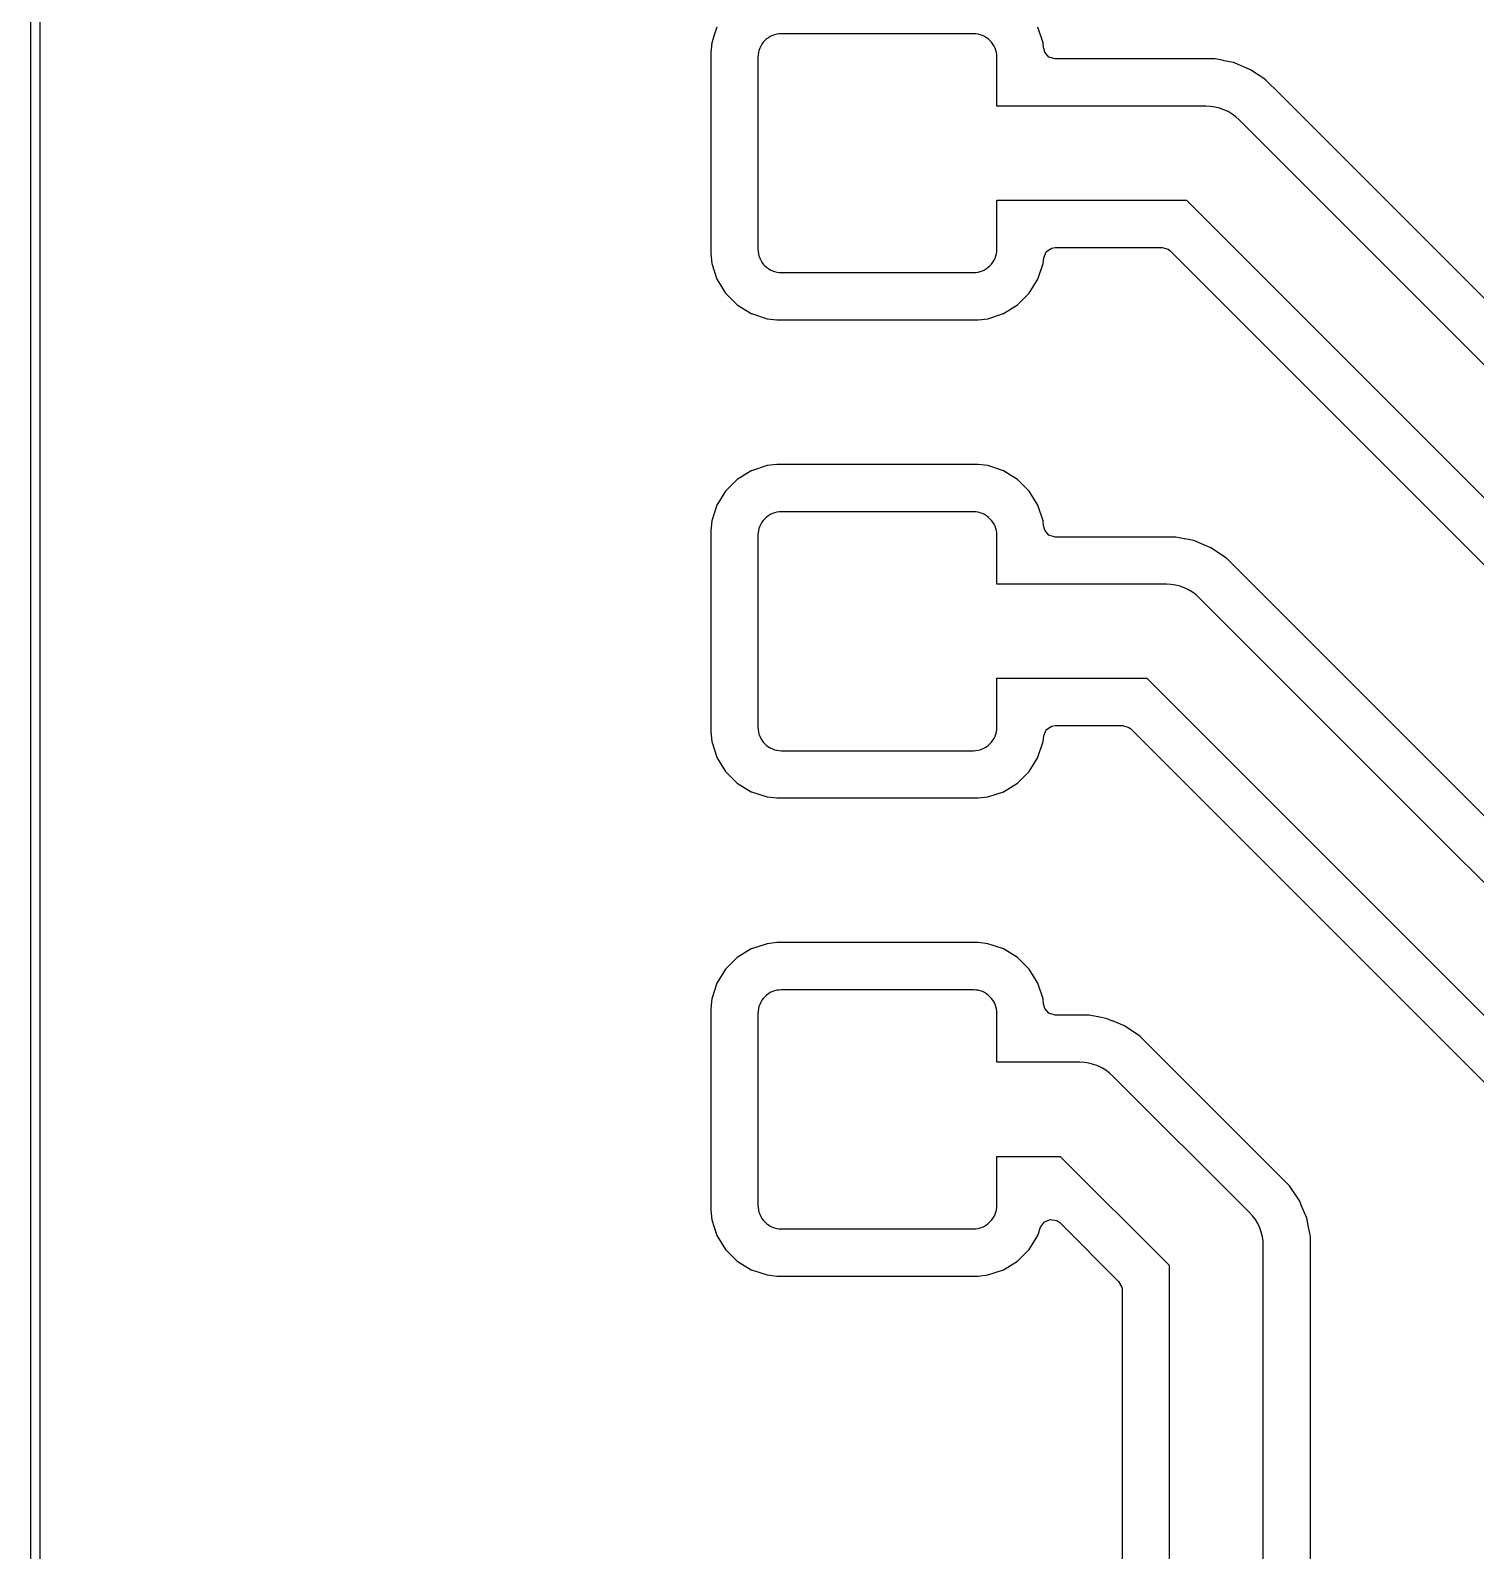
# Model space of a CAD drawing. Header units: metres. Extents: x 85.4 to 154.6, y -104.6 to -40.4.
# Drawn here: x 85.4 to 100.76, y -92.24 to -76.09 of the extents above; entities that cross this region are included whole.
import ezdxf

# ---------------------------------------------------------------- set-up
doc = ezdxf.new("R2010")
doc.units = ezdxf.units.M

msp = doc.modelspace()

# ---------------------------------------------------------------- linework, layer by layer
for points in [[(85.4, -40.401), (85.4, -104.599)], [(85.501, -40.625), (85.501, -104.375), (85.512, -104.427), (85.558, -104.479), (85.625, -104.499), (154.375, -104.499), (154.427, -104.488), (154.479, -104.442), (154.499, -104.375), (154.499, -40.625), (154.488, -40.573), (154.442, -40.521), (154.375, -40.501), (85.625, -40.501), (85.573, -40.512), (85.521, -40.558), (85.501, -40.625)], [(92.695, -76.051), (92.667, -76.135), (92.64, -76.217), (92.64, -76.217), (92.64, -76.217), (92.64, -76.217), (92.64, -76.217), (92.64, -76.217), (92.64, -76.217), (92.64, -76.217), (92.64, -76.217), (92.64, -76.217), (92.64, -76.217), (92.64, -76.217), (92.64, -76.217), (92.64, -76.217), (92.64, -76.217), (92.629, -76.32), (92.629, -76.32)], [(108.86, -86.944), (98.672, -76.756), (98.672, -76.756), (98.672, -76.756), (98.672, -76.756), (98.672, -76.756), (98.672, -76.756), (98.672, -76.756), (98.672, -76.756), (98.528, -76.613), (98.528, -76.612), (98.528, -76.612), (98.528, -76.612), (98.528, -76.612), (98.528, -76.612), (98.528, -76.612), (98.528, -76.612), (98.528, -76.612), (98.528, -76.612), (98.528, -76.612), (98.528, -76.612), (98.528, -76.612), (98.528, -76.612), (98.528, -76.612), (98.528, -76.612), (98.364, -76.503), (98.364, -76.503), (98.364, -76.503), (98.364, -76.503), (98.364, -76.503), (98.364, -76.503), (98.364, -76.503), (98.364, -76.503), (98.364, -76.503), (98.364, -76.503), (98.364, -76.503), (98.364, -76.503), (98.364, -76.503), (98.364, -76.503), (98.364, -76.503), (98.364, -76.503), (98.233, -76.449), (98.226, -76.446), (98.182, -76.427), (98.182, -76.427), (98.182, -76.427), (98.182, -76.427), (98.182, -76.427), (98.182, -76.427), (98.182, -76.427), (98.182, -76.427), (98.182, -76.427), (98.182, -76.427), (98.182, -76.427), (98.182, -76.427), (98.182, -76.427), (98.182, -76.427), (98.085, -76.408), (98.076, -76.406), (97.989, -76.389), (97.989, -76.389), (97.989, -76.389), (97.989, -76.389), (97.989, -76.389), (97.989, -76.389), (97.989, -76.389), (97.989, -76.389), (97.989, -76.389), (97.989, -76.389), (97.989, -76.389), (97.989, -76.389), (97.989, -76.389), (97.989, -76.389), (96.29, -76.389), (96.223, -76.369), (96.177, -76.317), (96.167, -76.278), (96.166, -76.272), (96.16, -76.217), (96.16, -76.217), (96.16, -76.217), (96.16, -76.217), (96.16, -76.217), (96.16, -76.217), (96.16, -76.217), (96.16, -76.217), (96.16, -76.217), (96.16, -76.217), (96.16, -76.217), (96.16, -76.217), (96.16, -76.217), (96.16, -76.217), (96.105, -76.051)], [(108.578, -87.372), (98.243, -77.037), (98.207, -77.004), (98.168, -76.974), (98.126, -76.949), (98.081, -76.928), (98.035, -76.912), (97.987, -76.9), (97.939, -76.893), (97.89, -76.89), (95.67, -76.89), (95.67, -76.89), (95.67, -76.89), (95.67, -76.89), (95.67, -76.89), (95.67, -76.89), (95.67, -76.89), (95.67, -76.89), (95.67, -76.89), (95.67, -76.89), (95.67, -76.89), (95.67, -76.89), (95.67, -76.89), (95.67, -76.89), (95.67, -76.89), (95.67, -76.89), (95.67, -76.89), (95.67, -76.89), (95.67, -76.89), (95.67, -76.89), (95.67, -76.89), (95.67, -76.89), (95.67, -76.89), (95.67, -76.89), (95.67, -76.89), (95.67, -76.89), (95.67, -76.89), (95.67, -76.89), (95.67, -76.89), (95.67, -76.89), (95.67, -76.89), (95.67, -76.89), (95.67, -76.89), (95.67, -76.89), (95.67, -76.89), (95.67, -76.89), (95.67, -76.89), (95.67, -76.89), (95.67, -76.89), (95.67, -76.89), (95.67, -76.89), (95.67, -76.89), (95.67, -76.89), (95.67, -76.89), (95.67, -76.89), (95.67, -76.89), (95.67, -76.89), (95.67, -76.89), (95.67, -76.89), (95.67, -76.89), (95.67, -76.89), (95.67, -76.89), (95.67, -76.89), (95.67, -76.89), (95.67, -76.89), (95.67, -76.89), (95.67, -76.89), (95.67, -76.89), (95.67, -76.89), (95.67, -76.89), (95.67, -76.89), (95.67, -76.89), (95.67, -76.89), (95.67, -76.89), (95.67, -76.89), (95.67, -76.89), (95.67, -76.89), (95.67, -76.89), (95.67, -76.89), (95.669, -76.89), (95.669, -76.89), (95.669, -76.89), (95.669, -76.89), (95.669, -76.89), (95.669, -76.89), (95.669, -76.89), (95.669, -76.89), (95.669, -76.89), (95.669, -76.89), (95.669, -76.89), (95.669, -76.89), (95.669, -76.89), (95.669, -76.89), (95.669, -76.89), (95.669, -76.89), (95.669, -76.89), (95.669, -76.89), (95.669, -76.89), (95.669, -76.89), (95.669, -76.89), (95.669, -76.89), (95.669, -76.89), (95.669, -76.89), (95.669, -76.89), (95.669, -76.89), (95.669, -76.89), (95.669, -76.89), (95.669, -76.89), (95.669, -76.37), (95.668, -76.346), (95.665, -76.321), (95.659, -76.298), (95.651, -76.275), (95.64, -76.252), (95.627, -76.231), (95.613, -76.212), (95.596, -76.194), (95.578, -76.177), (95.559, -76.163), (95.538, -76.15), (95.515, -76.139), (95.492, -76.131), (95.469, -76.125), (95.444, -76.122), (95.42, -76.121), (93.38, -76.121), (93.356, -76.122), (93.331, -76.125), (93.308, -76.131), (93.285, -76.139), (93.262, -76.15), (93.241, -76.163), (93.222, -76.177), (93.204, -76.194), (93.187, -76.212), (93.173, -76.231), (93.16, -76.252), (93.149, -76.275), (93.141, -76.298), (93.135, -76.321), (93.132, -76.346), (93.131, -76.37), (93.131, -78.41), (93.132, -78.434), (93.135, -78.459), (93.141, -78.482), (93.149, -78.505), (93.16, -78.528), (93.173, -78.549), (93.187, -78.568), (93.204, -78.586), (93.222, -78.603), (93.241, -78.617), (93.262, -78.63), (93.285, -78.641), (93.308, -78.649), (93.331, -78.655), (93.356, -78.658), (93.38, -78.659), (95.42, -78.659), (95.444, -78.658), (95.469, -78.655), (95.492, -78.649), (95.515, -78.641), (95.538, -78.63), (95.559, -78.617), (95.578, -78.603), (95.596, -78.586), (95.613, -78.568), (95.627, -78.549), (95.64, -78.528), (95.651, -78.505), (95.659, -78.482), (95.665, -78.459), (95.668, -78.434), (95.669, -78.41)], [(92.629, -76.32), (92.629, -76.32), (92.629, -76.32), (92.629, -76.32), (92.629, -76.32), (92.629, -76.32), (92.629, -76.32), (92.629, -78.46), (92.629, -78.46), (92.629, -78.46), (92.629, -78.46), (92.629, -78.46), (92.629, -78.46), (92.629, -78.46), (92.629, -78.46), (92.629, -78.46), (92.629, -78.46), (92.629, -78.46), (92.629, -78.46), (92.629, -78.46), (92.629, -78.46), (92.629, -78.46), (92.64, -78.563), (92.64, -78.563), (92.64, -78.563), (92.64, -78.563), (92.64, -78.563), (92.64, -78.563), (92.64, -78.563), (92.64, -78.563), (92.64, -78.563), (92.64, -78.563), (92.64, -78.563), (92.64, -78.563), (92.64, -78.563), (92.64, -78.563), (92.64, -78.563), (92.695, -78.729), (92.695, -78.73), (92.695, -78.73), (92.695, -78.73), (92.695, -78.73), (92.695, -78.73), (92.695, -78.73), (92.695, -78.73), (92.695, -78.73), (92.695, -78.73), (92.695, -78.73), (92.695, -78.73), (92.695, -78.73), (92.695, -78.73), (92.695, -78.73), (92.695, -78.73), (92.695, -78.73), (92.695, -78.73), (92.695, -78.73), (92.695, -78.73), (92.695, -78.73), (92.695, -78.73), (92.73, -78.786), (92.787, -78.879), (92.787, -78.879), (92.787, -78.879), (92.787, -78.879), (92.787, -78.879), (92.787, -78.879), (92.787, -78.879), (92.787, -78.879), (92.787, -78.879), (92.787, -78.879), (92.787, -78.879), (92.787, -78.879), (92.787, -78.879), (92.787, -78.879), (92.911, -79.003), (92.911, -79.003), (92.911, -79.003), (92.911, -79.003), (92.911, -79.003), (92.911, -79.003), (92.911, -79.003), (92.911, -79.003), (92.911, -79.003), (92.911, -79.003), (92.911, -79.003), (92.911, -79.003), (92.911, -79.003), (92.911, -79.003), (93.06, -79.095), (93.06, -79.095), (93.06, -79.095), (93.06, -79.095), (93.06, -79.095), (93.06, -79.095), (93.06, -79.095), (93.06, -79.095), (93.06, -79.095), (93.06, -79.095), (93.06, -79.095), (93.06, -79.095), (93.06, -79.095), (93.061, -79.095), (93.227, -79.15), (93.227, -79.15), (93.227, -79.15), (93.227, -79.15), (93.227, -79.15), (93.227, -79.15), (93.227, -79.15), (93.227, -79.15), (93.227, -79.15), (93.227, -79.15), (93.227, -79.15), (93.227, -79.15), (93.227, -79.15), (93.227, -79.15), (93.33, -79.161), (93.33, -79.161), (93.33, -79.161), (93.33, -79.161), (93.33, -79.161), (93.33, -79.161), (93.33, -79.161), (93.33, -79.161), (95.47, -79.161), (95.47, -79.161), (95.47, -79.161), (95.47, -79.161), (95.47, -79.161), (95.47, -79.161), (95.47, -79.161), (95.47, -79.161), (95.573, -79.15), (95.573, -79.15), (95.573, -79.15), (95.573, -79.15), (95.573, -79.15), (95.573, -79.15), (95.573, -79.15), (95.573, -79.15), (95.573, -79.15), (95.573, -79.15), (95.573, -79.15), (95.573, -79.15), (95.573, -79.15), (95.573, -79.15), (95.739, -79.095), (95.74, -79.095), (95.74, -79.095), (95.74, -79.095), (95.74, -79.095), (95.74, -79.095), (95.74, -79.095), (95.74, -79.095), (95.74, -79.095), (95.74, -79.095), (95.74, -79.095), (95.74, -79.095), (95.74, -79.095), (95.74, -79.095), (95.889, -79.003), (95.889, -79.003), (95.889, -79.003), (95.889, -79.003), (95.889, -79.003), (95.889, -79.003), (95.889, -79.003), (95.889, -79.003), (95.889, -79.003), (95.889, -79.003), (95.889, -79.003), (95.889, -79.003), (95.889, -79.003), (95.889, -79.003), (96.013, -78.879), (96.013, -78.879), (96.013, -78.879), (96.013, -78.879), (96.013, -78.879), (96.013, -78.879), (96.013, -78.879), (96.013, -78.879), (96.013, -78.879), (96.013, -78.879), (96.013, -78.879), (96.013, -78.879), (96.013, -78.879), (96.013, -78.879), (96.105, -78.73), (96.105, -78.73), (96.105, -78.73), (96.105, -78.73), (96.105, -78.73), (96.105, -78.73), (96.105, -78.73), (96.105, -78.73), (96.105, -78.73), (96.105, -78.73), (96.105, -78.73), (96.105, -78.73), (96.105, -78.73), (96.105, -78.729), (96.16, -78.563), (96.16, -78.563), (96.16, -78.563), (96.16, -78.563), (96.16, -78.563), (96.16, -78.563), (96.16, -78.563), (96.16, -78.563), (96.16, -78.563), (96.16, -78.563), (96.16, -78.563), (96.16, -78.563), (96.16, -78.563), (96.16, -78.563), (96.167, -78.502), (96.193, -78.438), (96.25, -78.398), (96.29, -78.391), (97.424, -78.391), (97.491, -78.411), (97.512, -78.427), (107.188, -88.103)], [(95.669, -78.41), (95.669, -77.89), (95.669, -77.89), (95.669, -77.89), (95.669, -77.89), (95.669, -77.89), (95.669, -77.89), (95.669, -77.89), (95.669, -77.89), (95.669, -77.89), (95.669, -77.89), (95.669, -77.89), (95.669, -77.89), (95.669, -77.89), (95.669, -77.89), (95.669, -77.89), (95.669, -77.89), (95.669, -77.89), (95.669, -77.89), (95.669, -77.89), (95.669, -77.89), (95.669, -77.89), (95.669, -77.89), (95.669, -77.89), (95.669, -77.89), (95.669, -77.89), (95.669, -77.89), (95.669, -77.89), (95.669, -77.89), (95.669, -77.89), (95.67, -77.89), (95.67, -77.89), (95.67, -77.89), (95.67, -77.89), (95.67, -77.89), (95.67, -77.89), (95.67, -77.89), (95.67, -77.89), (95.67, -77.89), (95.67, -77.89), (95.67, -77.89), (95.67, -77.89), (95.67, -77.89), (95.67, -77.89), (95.67, -77.89), (95.67, -77.89), (95.67, -77.89), (95.67, -77.89), (95.67, -77.89), (95.67, -77.89), (95.67, -77.89), (95.67, -77.89), (95.67, -77.89), (95.67, -77.89), (95.67, -77.89), (95.67, -77.89), (95.67, -77.89), (95.67, -77.89), (95.67, -77.89), (95.67, -77.89), (95.67, -77.89), (95.67, -77.89), (95.67, -77.89), (95.67, -77.89), (95.67, -77.89), (95.67, -77.89), (95.67, -77.89), (95.67, -77.89), (95.67, -77.89), (95.67, -77.89), (95.67, -77.89), (95.67, -77.89), (95.67, -77.89), (95.67, -77.89), (95.67, -77.89), (95.67, -77.89), (95.67, -77.89), (95.67, -77.89), (95.67, -77.89), (95.67, -77.89), (95.67, -77.89), (95.67, -77.89), (95.67, -77.89), (95.67, -77.89), (95.67, -77.89), (95.67, -77.89), (95.67, -77.89), (95.67, -77.89), (95.67, -77.89), (95.67, -77.89), (95.67, -77.89), (95.67, -77.89), (95.67, -77.89), (95.67, -77.89), (95.67, -77.89), (95.67, -77.89), (95.67, -77.89), (95.67, -77.89), (95.67, -77.89), (97.683, -77.89), (97.683, -77.89), (97.683, -77.89), (97.683, -77.89), (97.683, -77.89), (97.683, -77.89), (97.683, -77.89), (97.683, -77.89), (97.683, -77.89), (97.683, -77.89), (97.683, -77.89), (97.683, -77.89), (97.683, -77.89), (97.683, -77.89), (97.683, -77.89), (97.683, -77.89), (97.683, -77.89), (97.683, -77.89), (97.683, -77.89), (97.683, -77.89), (97.683, -77.89), (97.683, -77.89), (97.683, -77.89), (97.683, -77.89), (97.683, -77.89), (97.683, -77.89), (97.683, -77.89), (97.683, -77.89), (97.683, -77.89), (97.683, -77.89), (97.683, -77.89), (97.683, -77.89), (97.683, -77.89), (97.683, -77.89), (97.683, -77.89), (97.683, -77.89), (97.683, -77.89), (97.683, -77.89), (97.683, -77.89), (97.683, -77.89), (97.683, -77.89), (97.683, -77.89), (97.683, -77.89), (97.683, -77.89), (97.683, -77.89), (97.683, -77.89), (97.683, -77.89), (97.683, -77.89), (97.683, -77.89), (97.683, -77.89), (107.725, -87.932)], [(103.78, -87.364), (98.252, -81.836), (98.252, -81.836), (98.252, -81.836), (98.252, -81.836), (98.252, -81.836), (98.252, -81.836), (98.252, -81.836), (98.252, -81.836), (98.108, -81.693), (98.108, -81.692), (98.108, -81.692), (98.108, -81.692), (98.108, -81.692), (98.108, -81.692), (98.108, -81.692), (98.108, -81.692), (98.108, -81.692), (98.108, -81.692), (98.108, -81.692), (98.108, -81.692), (98.108, -81.692), (98.108, -81.692), (98.108, -81.692), (98.108, -81.692), (97.944, -81.583), (97.944, -81.583), (97.944, -81.583), (97.944, -81.583), (97.944, -81.583), (97.944, -81.583), (97.944, -81.583), (97.944, -81.583), (97.944, -81.583), (97.944, -81.583), (97.944, -81.583), (97.944, -81.583), (97.944, -81.583), (97.944, -81.583), (97.944, -81.583), (97.944, -81.583), (97.819, -81.531), (97.812, -81.528), (97.762, -81.507), (97.762, -81.507), (97.762, -81.507), (97.762, -81.507), (97.762, -81.507), (97.762, -81.507), (97.762, -81.507), (97.762, -81.507), (97.762, -81.507), (97.762, -81.507), (97.762, -81.507), (97.762, -81.507), (97.762, -81.507), (97.762, -81.507), (97.665, -81.488), (97.661, -81.487), (97.569, -81.469), (97.569, -81.469), (97.569, -81.469), (97.569, -81.469), (97.569, -81.469), (97.569, -81.469), (97.569, -81.469), (97.569, -81.469), (97.569, -81.469), (97.569, -81.469), (97.569, -81.469), (97.569, -81.469), (97.569, -81.469), (97.569, -81.469), (96.29, -81.469), (96.223, -81.449), (96.177, -81.397), (96.167, -81.358), (96.166, -81.352), (96.16, -81.297), (96.16, -81.297), (96.16, -81.297), (96.16, -81.297), (96.16, -81.297), (96.16, -81.297), (96.16, -81.297), (96.16, -81.297), (96.16, -81.297), (96.16, -81.297), (96.16, -81.297), (96.16, -81.297), (96.16, -81.297), (96.16, -81.297), (96.105, -81.131), (96.105, -81.131), (96.105, -81.131), (96.105, -81.131), (96.105, -81.131), (96.105, -81.131), (96.105, -81.13), (96.105, -81.13), (96.105, -81.13), (96.105, -81.13), (96.105, -81.13), (96.105, -81.13), (96.105, -81.13), (96.105, -81.13), (96.013, -80.981), (96.013, -80.981), (96.013, -80.981), (96.013, -80.981), (96.013, -80.981), (96.013, -80.981), (96.013, -80.981), (96.013, -80.981), (96.013, -80.981), (96.013, -80.981), (96.013, -80.981), (96.013, -80.981), (96.013, -80.981), (96.013, -80.981), (95.889, -80.857), (95.889, -80.857), (95.889, -80.857), (95.889, -80.857), (95.889, -80.857), (95.889, -80.857), (95.889, -80.857), (95.889, -80.857), (95.889, -80.857), (95.889, -80.857), (95.889, -80.857), (95.889, -80.857), (95.889, -80.857), (95.889, -80.857), (95.74, -80.765), (95.74, -80.765), (95.74, -80.765), (95.74, -80.765), (95.74, -80.765), (95.74, -80.765), (95.74, -80.765), (95.74, -80.765), (95.74, -80.765), (95.74, -80.765), (95.74, -80.765), (95.74, -80.765), (95.74, -80.765), (95.739, -80.765), (95.573, -80.71), (95.573, -80.71), (95.573, -80.71), (95.573, -80.71), (95.573, -80.71), (95.573, -80.71), (95.573, -80.71), (95.573, -80.71), (95.573, -80.71), (95.573, -80.71), (95.573, -80.71), (95.573, -80.71), (95.573, -80.71), (95.573, -80.71), (95.573, -80.71), (95.573, -80.71), (95.47, -80.699), (95.47, -80.699), (95.47, -80.699), (95.47, -80.699), (95.47, -80.699), (95.47, -80.699), (95.47, -80.699), (95.47, -80.699), (93.33, -80.699), (93.33, -80.699), (93.33, -80.699), (93.33, -80.699), (93.33, -80.699), (93.33, -80.699), (93.33, -80.699), (93.33, -80.699), (93.33, -80.699), (93.33, -80.699), (93.33, -80.699), (93.33, -80.699), (93.33, -80.699), (93.33, -80.699), (93.33, -80.699), (93.227, -80.71), (93.227, -80.71), (93.227, -80.71), (93.227, -80.71), (93.227, -80.71), (93.227, -80.71), (93.227, -80.71), (93.227, -80.71), (93.227, -80.71), (93.227, -80.71), (93.227, -80.71), (93.227, -80.71), (93.227, -80.71), (93.227, -80.71), (93.227, -80.71), (93.061, -80.765), (93.06, -80.765), (93.06, -80.765), (93.06, -80.765), (93.06, -80.765), (93.06, -80.765), (93.06, -80.765), (93.06, -80.765), (93.06, -80.765), (93.06, -80.765), (93.06, -80.765), (93.06, -80.765), (93.06, -80.765), (93.06, -80.765), (93.06, -80.765), (93.06, -80.765), (93.06, -80.765), (93.06, -80.765), (93.06, -80.765), (93.06, -80.765), (93.06, -80.765), (93.06, -80.765), (92.911, -80.857), (92.911, -80.857), (92.911, -80.857), (92.911, -80.857), (92.911, -80.857), (92.911, -80.857), (92.911, -80.857), (92.911, -80.857), (92.911, -80.857), (92.911, -80.857), (92.911, -80.857), (92.911, -80.857), (92.911, -80.857), (92.911, -80.857), (92.787, -80.981), (92.787, -80.981), (92.787, -80.981), (92.787, -80.981), (92.787, -80.981), (92.787, -80.981), (92.787, -80.981), (92.787, -80.981), (92.787, -80.981), (92.787, -80.981), (92.787, -80.981), (92.787, -80.981), (92.787, -80.981), (92.787, -80.981), (92.695, -81.13), (92.695, -81.13), (92.695, -81.13), (92.695, -81.13), (92.695, -81.13), (92.695, -81.13), (92.695, -81.13), (92.695, -81.13), (92.695, -81.131), (92.695, -81.131), (92.695, -81.131), (92.695, -81.131), (92.695, -81.131), (92.695, -81.131), (92.695, -81.131), (92.695, -81.131), (92.695, -81.131), (92.64, -81.297), (92.64, -81.297), (92.64, -81.297), (92.64, -81.297), (92.64, -81.297), (92.64, -81.297), (92.64, -81.297), (92.64, -81.297), (92.64, -81.297), (92.64, -81.297), (92.64, -81.297), (92.64, -81.297), (92.64, -81.297), (92.64, -81.297), (92.64, -81.297), (92.629, -81.4), (92.629, -81.4)], [(103.498, -87.792), (97.823, -82.117), (97.787, -82.084), (97.748, -82.054), (97.706, -82.029), (97.661, -82.008), (97.615, -81.992), (97.567, -81.98), (97.519, -81.973), (97.47, -81.97), (95.67, -81.97), (95.67, -81.97), (95.67, -81.97), (95.67, -81.97), (95.67, -81.97), (95.67, -81.97), (95.67, -81.97), (95.67, -81.97), (95.67, -81.97), (95.67, -81.97), (95.67, -81.97), (95.67, -81.97), (95.67, -81.97), (95.67, -81.97), (95.67, -81.97), (95.67, -81.97), (95.67, -81.97), (95.67, -81.97), (95.67, -81.97), (95.67, -81.97), (95.67, -81.97), (95.67, -81.97), (95.67, -81.97), (95.67, -81.97), (95.67, -81.97), (95.67, -81.97), (95.67, -81.97), (95.67, -81.97), (95.67, -81.97), (95.67, -81.97), (95.67, -81.97), (95.67, -81.97), (95.67, -81.97), (95.67, -81.97), (95.67, -81.97), (95.67, -81.97), (95.67, -81.97), (95.67, -81.97), (95.67, -81.97), (95.67, -81.97), (95.67, -81.97), (95.67, -81.97), (95.67, -81.97), (95.67, -81.97), (95.67, -81.97), (95.67, -81.97), (95.67, -81.97), (95.67, -81.97), (95.67, -81.97), (95.67, -81.97), (95.67, -81.97), (95.67, -81.97), (95.67, -81.97), (95.67, -81.97), (95.67, -81.97), (95.67, -81.97), (95.67, -81.97), (95.67, -81.97), (95.67, -81.97), (95.67, -81.97), (95.67, -81.97), (95.67, -81.97), (95.67, -81.97), (95.67, -81.97), (95.67, -81.97), (95.67, -81.97), (95.67, -81.97), (95.67, -81.97), (95.67, -81.97), (95.669, -81.97), (95.669, -81.97), (95.669, -81.97), (95.669, -81.97), (95.669, -81.97), (95.669, -81.97), (95.669, -81.97), (95.669, -81.97), (95.669, -81.97), (95.669, -81.97), (95.669, -81.97), (95.669, -81.97), (95.669, -81.97), (95.669, -81.97), (95.669, -81.97), (95.669, -81.97), (95.669, -81.97), (95.669, -81.97), (95.669, -81.97), (95.669, -81.97), (95.669, -81.97), (95.669, -81.97), (95.669, -81.97), (95.669, -81.97), (95.669, -81.97), (95.669, -81.97), (95.669, -81.97), (95.669, -81.97), (95.669, -81.97), (95.669, -81.45), (95.668, -81.426), (95.665, -81.401), (95.659, -81.378), (95.651, -81.355), (95.64, -81.332), (95.627, -81.311), (95.613, -81.292), (95.596, -81.274), (95.578, -81.257), (95.559, -81.243), (95.538, -81.23), (95.515, -81.219), (95.492, -81.211), (95.469, -81.205), (95.444, -81.202), (95.42, -81.201), (93.38, -81.201), (93.356, -81.202), (93.331, -81.205), (93.308, -81.211), (93.285, -81.219), (93.262, -81.23), (93.241, -81.243), (93.222, -81.257), (93.204, -81.274), (93.187, -81.292), (93.173, -81.311), (93.16, -81.332), (93.149, -81.355), (93.141, -81.378), (93.135, -81.401), (93.132, -81.426), (93.131, -81.45), (93.131, -83.49), (93.132, -83.514), (93.135, -83.539), (93.141, -83.562), (93.149, -83.585), (93.16, -83.608), (93.173, -83.629), (93.187, -83.648), (93.204, -83.666), (93.222, -83.683), (93.241, -83.697), (93.262, -83.71), (93.285, -83.721), (93.308, -83.729), (93.331, -83.735), (93.356, -83.738), (93.38, -83.739), (95.42, -83.739), (95.444, -83.738), (95.469, -83.735), (95.492, -83.729), (95.515, -83.721), (95.538, -83.71), (95.559, -83.697), (95.578, -83.683), (95.596, -83.666), (95.613, -83.648), (95.627, -83.629), (95.64, -83.608), (95.651, -83.585), (95.659, -83.562), (95.665, -83.539), (95.668, -83.514), (95.669, -83.49)], [(92.629, -81.4), (92.629, -81.4), (92.629, -81.4), (92.629, -81.4), (92.629, -81.4), (92.629, -81.4), (92.629, -81.4), (92.629, -83.54), (92.629, -83.54), (92.629, -83.54), (92.629, -83.54), (92.629, -83.54), (92.629, -83.54), (92.629, -83.54), (92.629, -83.54), (92.629, -83.54), (92.629, -83.54), (92.629, -83.54), (92.629, -83.54), (92.629, -83.54), (92.629, -83.54), (92.629, -83.54), (92.64, -83.643), (92.64, -83.643), (92.64, -83.643), (92.64, -83.643), (92.64, -83.643), (92.64, -83.643), (92.64, -83.643), (92.64, -83.643), (92.64, -83.643), (92.64, -83.643), (92.64, -83.643), (92.64, -83.643), (92.64, -83.643), (92.64, -83.643), (92.64, -83.643), (92.695, -83.809), (92.695, -83.809), (92.695, -83.809), (92.695, -83.809), (92.695, -83.81), (92.695, -83.81), (92.695, -83.81), (92.695, -83.81), (92.695, -83.81), (92.695, -83.81), (92.695, -83.81), (92.695, -83.81), (92.695, -83.81), (92.695, -83.81), (92.695, -83.81), (92.695, -83.81), (92.695, -83.81), (92.787, -83.959), (92.787, -83.959), (92.787, -83.959), (92.787, -83.959), (92.787, -83.959), (92.787, -83.959), (92.787, -83.959), (92.787, -83.959), (92.787, -83.959), (92.787, -83.959), (92.787, -83.959), (92.787, -83.959), (92.787, -83.959), (92.787, -83.959), (92.911, -84.083), (92.911, -84.083), (92.911, -84.083), (92.911, -84.083), (92.911, -84.083), (92.911, -84.083), (92.911, -84.083), (92.911, -84.083), (92.911, -84.083), (92.911, -84.083), (92.911, -84.083), (92.911, -84.083), (92.911, -84.083), (92.911, -84.083), (93.06, -84.175), (93.06, -84.175), (93.06, -84.175), (93.06, -84.175), (93.06, -84.175), (93.06, -84.175), (93.06, -84.175), (93.06, -84.175), (93.06, -84.175), (93.06, -84.175), (93.06, -84.175), (93.06, -84.175), (93.06, -84.175), (93.061, -84.175), (93.227, -84.23), (93.227, -84.23), (93.227, -84.23), (93.227, -84.23), (93.227, -84.23), (93.227, -84.23), (93.227, -84.23), (93.227, -84.23), (93.227, -84.23), (93.227, -84.23), (93.227, -84.23), (93.227, -84.23), (93.227, -84.23), (93.227, -84.23), (93.33, -84.241), (93.33, -84.241), (93.33, -84.241), (93.33, -84.241), (93.33, -84.241), (93.33, -84.241), (93.33, -84.241), (93.33, -84.241), (95.47, -84.241), (95.47, -84.241), (95.47, -84.241), (95.47, -84.241), (95.47, -84.241), (95.47, -84.241), (95.47, -84.241), (95.47, -84.241), (95.573, -84.23), (95.573, -84.23), (95.573, -84.23), (95.573, -84.23), (95.573, -84.23), (95.573, -84.23), (95.573, -84.23), (95.573, -84.23), (95.573, -84.23), (95.573, -84.23), (95.573, -84.23), (95.573, -84.23), (95.573, -84.23), (95.573, -84.23), (95.739, -84.175), (95.74, -84.175), (95.74, -84.175), (95.74, -84.175), (95.74, -84.175), (95.74, -84.175), (95.74, -84.175), (95.74, -84.175), (95.74, -84.175), (95.74, -84.175), (95.74, -84.175), (95.74, -84.175), (95.74, -84.175), (95.74, -84.175), (95.889, -84.083), (95.889, -84.083), (95.889, -84.083), (95.889, -84.083), (95.889, -84.083), (95.889, -84.083), (95.889, -84.083), (95.889, -84.083), (95.889, -84.083), (95.889, -84.083), (95.889, -84.083), (95.889, -84.083), (95.889, -84.083), (95.889, -84.083), (96.013, -83.959), (96.013, -83.959), (96.013, -83.959), (96.013, -83.959), (96.013, -83.959), (96.013, -83.959), (96.013, -83.959), (96.013, -83.959), (96.013, -83.959), (96.013, -83.959), (96.013, -83.959), (96.013, -83.959), (96.013, -83.959), (96.013, -83.959), (96.105, -83.81), (96.105, -83.81), (96.105, -83.81), (96.105, -83.81), (96.105, -83.81), (96.105, -83.81), (96.105, -83.81), (96.105, -83.81), (96.105, -83.81), (96.105, -83.81), (96.105, -83.81), (96.105, -83.81), (96.105, -83.81), (96.105, -83.809), (96.16, -83.643), (96.16, -83.643), (96.16, -83.643), (96.16, -83.643), (96.16, -83.643), (96.16, -83.643), (96.16, -83.643), (96.16, -83.643), (96.16, -83.643), (96.16, -83.643), (96.16, -83.643), (96.16, -83.643), (96.16, -83.643), (96.16, -83.643), (96.167, -83.582), (96.193, -83.518), (96.25, -83.478), (96.29, -83.471), (97.004, -83.471), (97.071, -83.491), (97.092, -83.507), (102.108, -88.523)], [(95.669, -83.49), (95.669, -82.97), (95.669, -82.97), (95.669, -82.97), (95.669, -82.97), (95.669, -82.97), (95.669, -82.97), (95.669, -82.97), (95.669, -82.97), (95.669, -82.97), (95.669, -82.97), (95.669, -82.97), (95.669, -82.97), (95.669, -82.97), (95.669, -82.97), (95.669, -82.97), (95.669, -82.97), (95.669, -82.97), (95.669, -82.97), (95.669, -82.97), (95.669, -82.97), (95.669, -82.97), (95.669, -82.97), (95.669, -82.97), (95.669, -82.97), (95.669, -82.97), (95.669, -82.97), (95.669, -82.97), (95.669, -82.97), (95.669, -82.97), (95.67, -82.97), (95.67, -82.97), (95.67, -82.97), (95.67, -82.97), (95.67, -82.97), (95.67, -82.97), (95.67, -82.97), (95.67, -82.97), (95.67, -82.97), (95.67, -82.97), (95.67, -82.97), (95.67, -82.97), (95.67, -82.97), (95.67, -82.97), (95.67, -82.97), (95.67, -82.97), (95.67, -82.97), (95.67, -82.97), (95.67, -82.97), (95.67, -82.97), (95.67, -82.97), (95.67, -82.97), (95.67, -82.97), (95.67, -82.97), (95.67, -82.97), (95.67, -82.97), (95.67, -82.97), (95.67, -82.97), (95.67, -82.97), (95.67, -82.97), (95.67, -82.97), (95.67, -82.97), (95.67, -82.97), (95.67, -82.97), (95.67, -82.97), (95.67, -82.97), (95.67, -82.97), (95.67, -82.97), (95.67, -82.97), (95.67, -82.97), (95.67, -82.97), (95.67, -82.97), (95.67, -82.97), (95.67, -82.97), (95.67, -82.97), (95.67, -82.97), (95.67, -82.97), (95.67, -82.97), (95.67, -82.97), (95.67, -82.97), (95.67, -82.97), (95.67, -82.97), (95.67, -82.97), (95.67, -82.97), (95.67, -82.97), (95.67, -82.97), (95.67, -82.97), (95.67, -82.97), (95.67, -82.97), (95.67, -82.97), (95.67, -82.97), (95.67, -82.97), (95.67, -82.97), (95.67, -82.97), (95.67, -82.97), (95.67, -82.97), (95.67, -82.97), (95.67, -82.97), (95.67, -82.97), (97.263, -82.97), (97.263, -82.97), (97.263, -82.97), (97.263, -82.97), (97.263, -82.97), (97.263, -82.97), (97.263, -82.97), (97.263, -82.97), (97.263, -82.97), (97.263, -82.97), (97.263, -82.97), (97.263, -82.97), (97.263, -82.97), (97.263, -82.97), (97.263, -82.97), (97.263, -82.97), (97.263, -82.97), (97.263, -82.97), (97.263, -82.97), (97.263, -82.97), (97.263, -82.97), (97.263, -82.97), (97.263, -82.97), (97.263, -82.97), (97.263, -82.97), (97.263, -82.97), (97.263, -82.97), (97.263, -82.97), (97.263, -82.97), (97.263, -82.97), (97.263, -82.97), (97.263, -82.97), (97.263, -82.97), (97.263, -82.97), (97.263, -82.97), (97.263, -82.97), (97.263, -82.97), (97.263, -82.97), (97.263, -82.97), (97.263, -82.97), (97.263, -82.97), (97.263, -82.97), (97.263, -82.97), (97.263, -82.97), (97.263, -82.97), (97.263, -82.97), (97.263, -82.97), (97.263, -82.97), (97.263, -82.97), (97.263, -82.97), (102.645, -88.352)], [(99.001, -98.075), (99.001, -88.901), (99.001, -88.901), (99.001, -88.901), (99.001, -88.901), (99.001, -88.901), (99.001, -88.901), (99.001, -88.901), (99.001, -88.901), (99.001, -88.901), (99.001, -88.901), (99.001, -88.901), (99.001, -88.901), (99.001, -88.901), (99.001, -88.901), (99.001, -88.901), (99.001, -88.9), (98.981, -88.801), (98.963, -88.708), (98.963, -88.708), (98.963, -88.708), (98.963, -88.708), (98.963, -88.708), (98.963, -88.708), (98.963, -88.708), (98.963, -88.708), (98.963, -88.708), (98.963, -88.708), (98.963, -88.708), (98.963, -88.708), (98.963, -88.708), (98.963, -88.708), (98.904, -88.567), (98.887, -88.526), (98.887, -88.526), (98.887, -88.526), (98.887, -88.526), (98.887, -88.526), (98.887, -88.526), (98.887, -88.526), (98.887, -88.526), (98.887, -88.526), (98.887, -88.526), (98.887, -88.526), (98.887, -88.526), (98.887, -88.526), (98.887, -88.526), (98.887, -88.526), (98.887, -88.526), (98.778, -88.362), (98.778, -88.362), (98.778, -88.362), (98.778, -88.362), (98.778, -88.362), (98.778, -88.362), (98.778, -88.362), (98.778, -88.362), (98.778, -88.362), (98.778, -88.362), (98.778, -88.362), (98.778, -88.362), (98.778, -88.362), (98.778, -88.362), (98.778, -88.362), (98.777, -88.362), (97.335, -86.919), (97.335, -86.919), (97.335, -86.919), (97.335, -86.919), (97.335, -86.919), (97.327, -86.912), (97.188, -86.773), (97.188, -86.773), (97.188, -86.773), (97.188, -86.773), (97.188, -86.773), (97.188, -86.773), (97.188, -86.773), (97.188, -86.773), (97.188, -86.773), (97.188, -86.773), (97.188, -86.773), (97.188, -86.773), (97.188, -86.772), (97.188, -86.772), (97.188, -86.772), (97.024, -86.663), (97.024, -86.663), (97.024, -86.663), (97.024, -86.663), (97.024, -86.663), (97.024, -86.663), (97.024, -86.663), (97.024, -86.663), (97.024, -86.663), (97.024, -86.663), (97.024, -86.663), (97.024, -86.663), (97.024, -86.663), (97.024, -86.663), (97.024, -86.663), (97.024, -86.663), (96.899, -86.611), (96.892, -86.608), (96.842, -86.587), (96.842, -86.587), (96.842, -86.587), (96.842, -86.587), (96.842, -86.587), (96.842, -86.587), (96.842, -86.587), (96.842, -86.587), (96.842, -86.587), (96.842, -86.587), (96.842, -86.587), (96.842, -86.587), (96.842, -86.587), (96.842, -86.587), (96.745, -86.568), (96.741, -86.567), (96.649, -86.549), (96.649, -86.549), (96.649, -86.549), (96.649, -86.549), (96.649, -86.549), (96.649, -86.549), (96.649, -86.549), (96.649, -86.549), (96.649, -86.549), (96.649, -86.549), (96.649, -86.549), (96.649, -86.549), (96.649, -86.549), (96.649, -86.549), (96.29, -86.549), (96.223, -86.529), (96.177, -86.477), (96.167, -86.438), (96.166, -86.432), (96.16, -86.377), (96.16, -86.377), (96.16, -86.377), (96.16, -86.377), (96.16, -86.377), (96.16, -86.377), (96.16, -86.377), (96.16, -86.377), (96.16, -86.377), (96.16, -86.377), (96.16, -86.377), (96.16, -86.377), (96.16, -86.377), (96.16, -86.377), (96.105, -86.211), (96.105, -86.211), (96.105, -86.211), (96.105, -86.211), (96.105, -86.211), (96.105, -86.211), (96.105, -86.21), (96.105, -86.21), (96.105, -86.21), (96.105, -86.21), (96.105, -86.21), (96.105, -86.21), (96.105, -86.21), (96.105, -86.21), (96.013, -86.061), (96.013, -86.061), (96.013, -86.061), (96.013, -86.061), (96.013, -86.061), (96.013, -86.061), (96.013, -86.061), (96.013, -86.061), (96.013, -86.061), (96.013, -86.061), (96.013, -86.061), (96.013, -86.061), (96.013, -86.061), (96.013, -86.061), (95.889, -85.937), (95.889, -85.937), (95.889, -85.937), (95.889, -85.937), (95.889, -85.937), (95.889, -85.937), (95.889, -85.937), (95.889, -85.937), (95.889, -85.937), (95.889, -85.937), (95.889, -85.937), (95.889, -85.937), (95.889, -85.937), (95.889, -85.937), (95.74, -85.845), (95.74, -85.845), (95.74, -85.845), (95.74, -85.845), (95.74, -85.845), (95.74, -85.845), (95.74, -85.845), (95.74, -85.845), (95.74, -85.845), (95.74, -85.845), (95.74, -85.845), (95.74, -85.845), (95.74, -85.845), (95.739, -85.845), (95.573, -85.79), (95.573, -85.79), (95.573, -85.79), (95.573, -85.79), (95.573, -85.79), (95.573, -85.79), (95.573, -85.79), (95.573, -85.79), (95.573, -85.79), (95.573, -85.79), (95.573, -85.79), (95.573, -85.79), (95.573, -85.79), (95.573, -85.79), (95.573, -85.79), (95.573, -85.79), (95.47, -85.779), (95.47, -85.779), (95.47, -85.779), (95.47, -85.779), (95.47, -85.779), (95.47, -85.779), (95.47, -85.779), (95.47, -85.779), (93.33, -85.779), (93.33, -85.779), (93.33, -85.779), (93.33, -85.779), (93.33, -85.779), (93.33, -85.779), (93.33, -85.779), (93.33, -85.779), (93.33, -85.779), (93.33, -85.779), (93.33, -85.779), (93.33, -85.779), (93.33, -85.779), (93.33, -85.779), (93.33, -85.779), (93.227, -85.79), (93.227, -85.79), (93.227, -85.79), (93.227, -85.79), (93.227, -85.79), (93.227, -85.79), (93.227, -85.79), (93.227, -85.79), (93.227, -85.79), (93.227, -85.79), (93.227, -85.79), (93.227, -85.79), (93.227, -85.79), (93.227, -85.79), (93.227, -85.79), (93.061, -85.845), (93.06, -85.845), (93.06, -85.845), (93.06, -85.845), (93.06, -85.845), (93.06, -85.845), (93.06, -85.845), (93.06, -85.845), (93.06, -85.845), (93.06, -85.845), (93.06, -85.845), (93.06, -85.845), (93.06, -85.845), (93.06, -85.845), (93.06, -85.845), (93.06, -85.845), (93.06, -85.845), (93.06, -85.845), (93.06, -85.845), (93.06, -85.845), (93.06, -85.845), (93.06, -85.845), (92.911, -85.937), (92.911, -85.937), (92.911, -85.937), (92.911, -85.937), (92.911, -85.937), (92.911, -85.937), (92.911, -85.937), (92.911, -85.937), (92.911, -85.937), (92.911, -85.937), (92.911, -85.937), (92.911, -85.937), (92.911, -85.937), (92.911, -85.937), (92.787, -86.061), (92.787, -86.061), (92.787, -86.061), (92.787, -86.061), (92.787, -86.061), (92.787, -86.061), (92.787, -86.061), (92.787, -86.061), (92.787, -86.061), (92.787, -86.061), (92.787, -86.061), (92.787, -86.061), (92.787, -86.061), (92.787, -86.061), (92.695, -86.21), (92.695, -86.21), (92.695, -86.21), (92.695, -86.21), (92.695, -86.21), (92.695, -86.21), (92.695, -86.21), (92.695, -86.21), (92.695, -86.211), (92.695, -86.211), (92.695, -86.211), (92.695, -86.211), (92.695, -86.211), (92.695, -86.211), (92.695, -86.211), (92.695, -86.211), (92.695, -86.211), (92.64, -86.377), (92.64, -86.377), (92.64, -86.377), (92.64, -86.377), (92.64, -86.377), (92.64, -86.377), (92.64, -86.377), (92.64, -86.377), (92.64, -86.377), (92.64, -86.377), (92.64, -86.377), (92.64, -86.377), (92.64, -86.377), (92.64, -86.377), (92.64, -86.377), (92.629, -86.48), (92.629, -86.48)], [(98.5, -98.7), (98.5, -89), (98.497, -88.951), (98.49, -88.903), (98.478, -88.855), (98.462, -88.809), (98.441, -88.764), (98.416, -88.722), (98.386, -88.683), (98.353, -88.647), (96.903, -87.197), (96.867, -87.164), (96.828, -87.134), (96.786, -87.109), (96.741, -87.088), (96.695, -87.072), (96.647, -87.06), (96.599, -87.053), (96.55, -87.05), (95.67, -87.05), (95.67, -87.05), (95.67, -87.05), (95.67, -87.05), (95.67, -87.05), (95.67, -87.05), (95.67, -87.05), (95.67, -87.05), (95.67, -87.05), (95.67, -87.05), (95.67, -87.05), (95.67, -87.05), (95.67, -87.05), (95.67, -87.05), (95.67, -87.05), (95.67, -87.05), (95.67, -87.05), (95.67, -87.05), (95.67, -87.05), (95.67, -87.05), (95.67, -87.05), (95.67, -87.05), (95.67, -87.05), (95.67, -87.05), (95.67, -87.05), (95.67, -87.05), (95.67, -87.05), (95.67, -87.05), (95.67, -87.05), (95.67, -87.05), (95.67, -87.05), (95.67, -87.05), (95.67, -87.05), (95.67, -87.05), (95.67, -87.05), (95.67, -87.05), (95.67, -87.05), (95.67, -87.05), (95.67, -87.05), (95.67, -87.05), (95.67, -87.05), (95.67, -87.05), (95.67, -87.05), (95.67, -87.05), (95.67, -87.05), (95.67, -87.05), (95.67, -87.05), (95.67, -87.05), (95.67, -87.05), (95.67, -87.05), (95.67, -87.05), (95.67, -87.05), (95.67, -87.05), (95.67, -87.05), (95.67, -87.05), (95.67, -87.05), (95.67, -87.05), (95.67, -87.05), (95.67, -87.05), (95.67, -87.05), (95.67, -87.05), (95.67, -87.05), (95.67, -87.05), (95.67, -87.05), (95.67, -87.05), (95.67, -87.05), (95.67, -87.05), (95.67, -87.05), (95.67, -87.05), (95.669, -87.05), (95.669, -87.05), (95.669, -87.05), (95.669, -87.05), (95.669, -87.05), (95.669, -87.05), (95.669, -87.05), (95.669, -87.05), (95.669, -87.05), (95.669, -87.05), (95.669, -87.05), (95.669, -87.05), (95.669, -87.05), (95.669, -87.05), (95.669, -87.05), (95.669, -87.05), (95.669, -87.05), (95.669, -87.05), (95.669, -87.05), (95.669, -87.05), (95.669, -87.05), (95.669, -87.05), (95.669, -87.05), (95.669, -87.05), (95.669, -87.05), (95.669, -87.05), (95.669, -87.05), (95.669, -87.05), (95.669, -87.05), (95.669, -86.53), (95.668, -86.506), (95.665, -86.481), (95.659, -86.458), (95.651, -86.435), (95.64, -86.412), (95.627, -86.391), (95.613, -86.372), (95.596, -86.354), (95.578, -86.337), (95.559, -86.323), (95.538, -86.31), (95.515, -86.299), (95.492, -86.291), (95.469, -86.285), (95.444, -86.282), (95.42, -86.281), (93.38, -86.281), (93.356, -86.282), (93.331, -86.285), (93.308, -86.291), (93.285, -86.299), (93.262, -86.31), (93.241, -86.323), (93.222, -86.337), (93.204, -86.354), (93.187, -86.372), (93.173, -86.391), (93.16, -86.412), (93.149, -86.435), (93.141, -86.458), (93.135, -86.481), (93.132, -86.506), (93.131, -86.53), (93.131, -88.57), (93.132, -88.594), (93.135, -88.619), (93.141, -88.642), (93.149, -88.665), (93.16, -88.688), (93.173, -88.709), (93.187, -88.728), (93.204, -88.746), (93.222, -88.763), (93.241, -88.777), (93.262, -88.79), (93.285, -88.801), (93.308, -88.809), (93.331, -88.815), (93.356, -88.818), (93.38, -88.819), (95.42, -88.819), (95.444, -88.818), (95.469, -88.815), (95.492, -88.809), (95.515, -88.801), (95.538, -88.79), (95.559, -88.777), (95.578, -88.763), (95.596, -88.746), (95.613, -88.728), (95.627, -88.709), (95.64, -88.688), (95.651, -88.665), (95.659, -88.642), (95.665, -88.619), (95.668, -88.594), (95.669, -88.57)], [(92.629, -86.48), (92.629, -86.48), (92.629, -86.48), (92.629, -86.48), (92.629, -86.48), (92.629, -86.48), (92.629, -86.48), (92.629, -88.62), (92.629, -88.62), (92.629, -88.62), (92.629, -88.62), (92.629, -88.62), (92.629, -88.62), (92.629, -88.62), (92.629, -88.62), (92.629, -88.62), (92.629, -88.62), (92.629, -88.62), (92.629, -88.62), (92.629, -88.62), (92.629, -88.62), (92.629, -88.62), (92.64, -88.723), (92.64, -88.723), (92.64, -88.723), (92.64, -88.723), (92.64, -88.723), (92.64, -88.723), (92.64, -88.723), (92.64, -88.723), (92.64, -88.723), (92.64, -88.723), (92.64, -88.723), (92.64, -88.723), (92.64, -88.723), (92.64, -88.723), (92.64, -88.723), (92.666, -88.802), (92.695, -88.889), (92.695, -88.89), (92.695, -88.89), (92.695, -88.89), (92.695, -88.89), (92.695, -88.89), (92.695, -88.89), (92.695, -88.89), (92.695, -88.89), (92.695, -88.89), (92.695, -88.89), (92.695, -88.89), (92.695, -88.89), (92.695, -88.89), (92.787, -89.039), (92.787, -89.039), (92.787, -89.039), (92.787, -89.039), (92.787, -89.039), (92.787, -89.039), (92.787, -89.039), (92.787, -89.039), (92.787, -89.039), (92.787, -89.039), (92.787, -89.039), (92.787, -89.039), (92.787, -89.039), (92.787, -89.039), (92.911, -89.163), (92.911, -89.163), (92.911, -89.163), (92.911, -89.163), (92.911, -89.163), (92.911, -89.163), (92.911, -89.163), (92.911, -89.163), (92.911, -89.163), (92.911, -89.163), (92.911, -89.163), (92.911, -89.163), (92.911, -89.163), (92.911, -89.163), (93.06, -89.255), (93.06, -89.255), (93.06, -89.255), (93.06, -89.255), (93.06, -89.255), (93.06, -89.255), (93.06, -89.255), (93.06, -89.255), (93.06, -89.255), (93.06, -89.255), (93.06, -89.255), (93.06, -89.255), (93.06, -89.255), (93.061, -89.255), (93.227, -89.31), (93.227, -89.31), (93.227, -89.31), (93.227, -89.31), (93.227, -89.31), (93.227, -89.31), (93.227, -89.31), (93.227, -89.31), (93.227, -89.31), (93.227, -89.31), (93.227, -89.31), (93.227, -89.31), (93.227, -89.31), (93.227, -89.31), (93.33, -89.321), (93.33, -89.321), (93.33, -89.321), (93.33, -89.321), (93.33, -89.321), (93.33, -89.321), (93.33, -89.321), (93.33, -89.321), (95.47, -89.321), (95.47, -89.321), (95.47, -89.321), (95.47, -89.321), (95.47, -89.321), (95.47, -89.321), (95.47, -89.321), (95.47, -89.321), (95.573, -89.31), (95.573, -89.31), (95.573, -89.31), (95.573, -89.31), (95.573, -89.31), (95.573, -89.31), (95.573, -89.31), (95.573, -89.31), (95.573, -89.31), (95.573, -89.31), (95.573, -89.31), (95.573, -89.31), (95.573, -89.31), (95.573, -89.31), (95.739, -89.255), (95.74, -89.255), (95.74, -89.255), (95.74, -89.255), (95.74, -89.255), (95.74, -89.255), (95.74, -89.255), (95.74, -89.255), (95.74, -89.255), (95.74, -89.255), (95.74, -89.255), (95.74, -89.255), (95.74, -89.255), (95.74, -89.255), (95.889, -89.163), (95.889, -89.163), (95.889, -89.163), (95.889, -89.163), (95.889, -89.163), (95.889, -89.163), (95.889, -89.163), (95.889, -89.163), (95.889, -89.163), (95.889, -89.163), (95.889, -89.163), (95.889, -89.163), (95.889, -89.163), (95.889, -89.163), (96.013, -89.039), (96.013, -89.039), (96.013, -89.039), (96.013, -89.039), (96.013, -89.039), (96.013, -89.039), (96.013, -89.039), (96.013, -89.039), (96.013, -89.039), (96.013, -89.039), (96.013, -89.039), (96.013, -89.039), (96.013, -89.039), (96.013, -89.039), (96.105, -88.89), (96.105, -88.89), (96.105, -88.89), (96.105, -88.89), (96.105, -88.89), (96.105, -88.89), (96.105, -88.89), (96.105, -88.89), (96.105, -88.89), (96.105, -88.89), (96.105, -88.89), (96.105, -88.89), (96.105, -88.89), (96.105, -88.889), (96.134, -88.803), (96.174, -88.746), (96.238, -88.719), (96.306, -88.731), (96.339, -88.754), (96.963, -89.378), (96.996, -89.44), (96.999, -89.466), (96.999, -98.084)], [(95.669, -88.57), (95.669, -88.05), (95.669, -88.05), (95.669, -88.05), (95.669, -88.05), (95.669, -88.05), (95.669, -88.05), (95.669, -88.05), (95.669, -88.05), (95.669, -88.05), (95.669, -88.05), (95.669, -88.05), (95.669, -88.05), (95.669, -88.05), (95.669, -88.05), (95.669, -88.05), (95.669, -88.05), (95.669, -88.05), (95.669, -88.05), (95.669, -88.05), (95.669, -88.05), (95.669, -88.05), (95.669, -88.05), (95.669, -88.05), (95.669, -88.05), (95.669, -88.05), (95.669, -88.05), (95.669, -88.05), (95.669, -88.05), (95.669, -88.05), (95.67, -88.05), (95.67, -88.05), (95.67, -88.05), (95.67, -88.05), (95.67, -88.05), (95.67, -88.05), (95.67, -88.05), (95.67, -88.05), (95.67, -88.05), (95.67, -88.05), (95.67, -88.05), (95.67, -88.05), (95.67, -88.05), (95.67, -88.05), (95.67, -88.05), (95.67, -88.05), (95.67, -88.05), (95.67, -88.05), (95.67, -88.05), (95.67, -88.05), (95.67, -88.05), (95.67, -88.05), (95.67, -88.05), (95.67, -88.05), (95.67, -88.05), (95.67, -88.05), (95.67, -88.05), (95.67, -88.05), (95.67, -88.05), (95.67, -88.05), (95.67, -88.05), (95.67, -88.05), (95.67, -88.05), (95.67, -88.05), (95.67, -88.05), (95.67, -88.05), (95.67, -88.05), (95.67, -88.05), (95.67, -88.05), (95.67, -88.05), (95.67, -88.05), (95.67, -88.05), (95.67, -88.05), (95.67, -88.05), (95.67, -88.05), (95.67, -88.05), (95.67, -88.05), (95.67, -88.05), (95.67, -88.05), (95.67, -88.05), (95.67, -88.05), (95.67, -88.05), (95.67, -88.05), (95.67, -88.05), (95.67, -88.05), (95.67, -88.05), (95.67, -88.05), (95.67, -88.05), (95.67, -88.05), (95.67, -88.05), (95.67, -88.05), (95.67, -88.05), (95.67, -88.05), (95.67, -88.05), (95.67, -88.05), (95.67, -88.05), (95.67, -88.05), (95.67, -88.05), (95.67, -88.05), (96.343, -88.05), (96.343, -88.05), (96.343, -88.05), (96.343, -88.05), (96.343, -88.05), (96.343, -88.05), (96.343, -88.05), (96.343, -88.05), (96.343, -88.05), (96.343, -88.05), (96.343, -88.05), (96.343, -88.05), (96.343, -88.05), (96.343, -88.05), (96.343, -88.05), (96.343, -88.05), (96.343, -88.05), (96.343, -88.05), (96.343, -88.05), (96.343, -88.05), (96.343, -88.05), (96.343, -88.05), (96.343, -88.05), (96.343, -88.05), (96.343, -88.05), (96.343, -88.05), (96.343, -88.05), (96.343, -88.05), (96.343, -88.05), (96.343, -88.05), (96.343, -88.05), (96.343, -88.05), (96.343, -88.05), (96.343, -88.05), (96.343, -88.05), (96.343, -88.05), (96.343, -88.05), (96.343, -88.05), (96.343, -88.05), (96.343, -88.05), (96.343, -88.05), (96.343, -88.05), (96.343, -88.05), (96.343, -88.05), (96.343, -88.05), (96.343, -88.05), (96.343, -88.05), (96.343, -88.05), (96.343, -88.05), (96.343, -88.05), (97.5, -89.207), (97.5, -89.207), (97.5, -89.207), (97.5, -89.207), (97.5, -89.207), (97.5, -89.207), (97.5, -89.207), (97.5, -89.207), (97.5, -89.207), (97.5, -89.207), (97.5, -89.207), (97.5, -89.207), (97.5, -89.207), (97.5, -89.207), (97.5, -89.207), (97.5, -89.207), (97.5, -89.207), (97.5, -89.207), (97.5, -89.207), (97.5, -89.207), (97.5, -89.207), (97.5, -89.207), (97.5, -89.207), (97.5, -89.207), (97.5, -89.207), (97.5, -89.207), (97.5, -89.207), (97.5, -89.207), (97.5, -89.207), (97.5, -89.207), (97.5, -89.207), (97.5, -89.207), (97.5, -89.207), (97.5, -89.207), (97.5, -89.207), (97.5, -89.207), (97.5, -89.207), (97.5, -89.207), (97.5, -89.207), (97.5, -89.207), (97.5, -89.207), (97.5, -89.207), (97.5, -89.207), (97.5, -89.207), (97.5, -89.207), (97.5, -89.207), (97.5, -89.207), (97.5, -89.207), (97.5, -89.207), (97.5, -89.207), (97.5, -98.7)]]:
    msp.add_lwpolyline(points)

doc.saveas('drawing.dxf')
